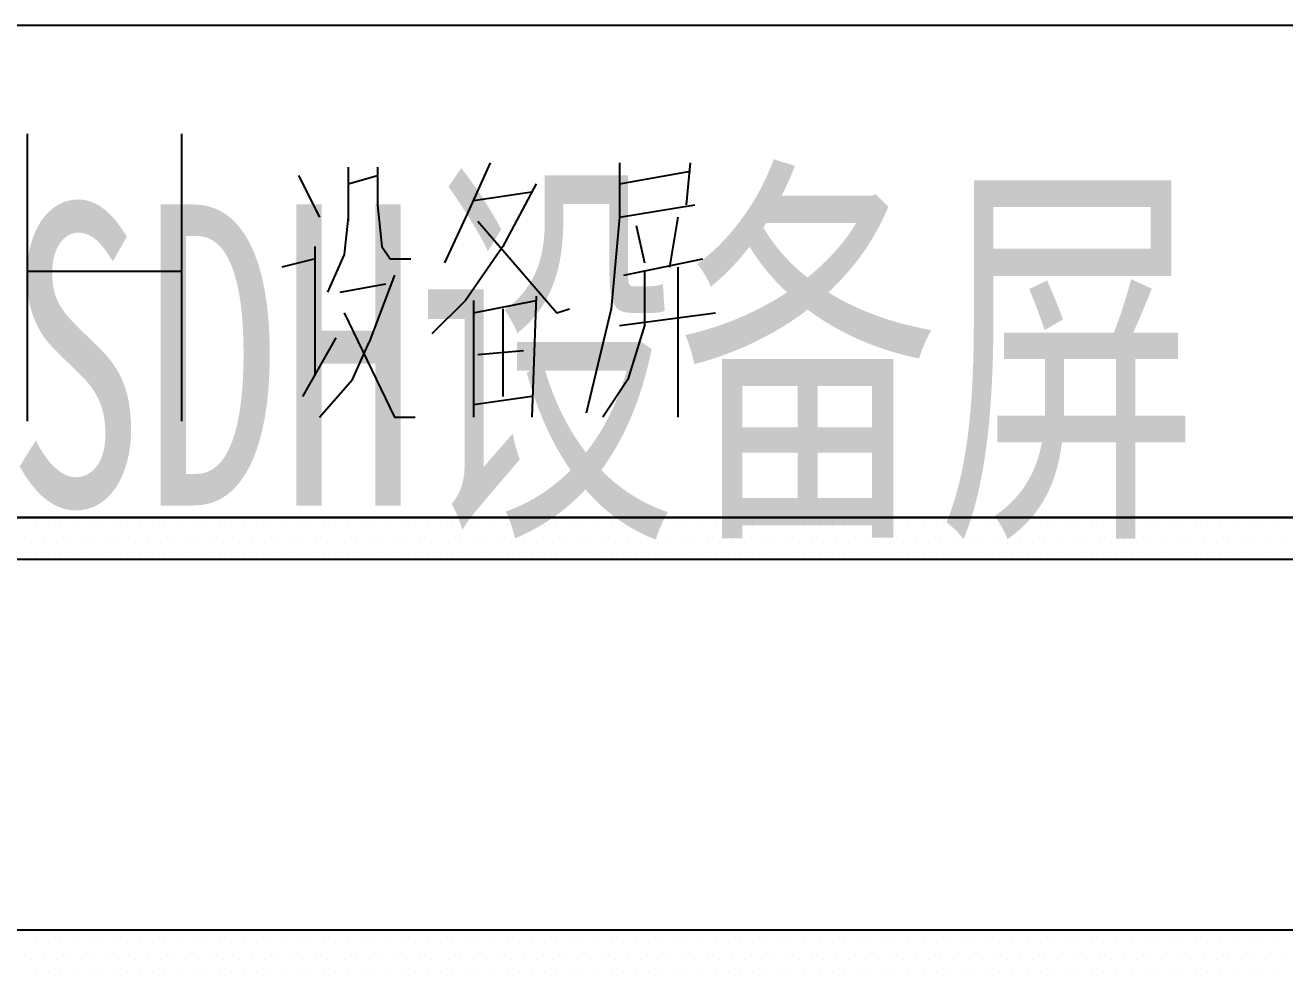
# Model space of a CAD drawing. Header units: metres. Extents: x 17 to 1264, y 17 to 859.
# Drawn here: x 464.03 to 507.52, y 692.13 to 724.9 of the extents above; entities that cross this region are included whole.
import ezdxf

# ---------------------------------------------------------------- set-up
doc = ezdxf.new("R2010")
doc.units = ezdxf.units.M
for name, color, linetype in [('LINES', 7, 'Continuous'), ('POLYLINES', 4, 'Continuous'), ('RECTS', 7, 'Continuous'), ('TEXTS', 3, 'Continuous')]:
    doc.layers.add(name, color=color, linetype=linetype)

msp = doc.modelspace()

# ---------------------------------------------------------------- linework, layer by layer
at = {"layer": 'LINES'}
for p, q in [((464.11, 711.22), (464.11, 721.15)), ((469.43, 721.15), (469.43, 711.22)), ((480.09, 720.14), (479.37, 718.56)), ((486.86, 718.7), (487, 720.14)), ((473.47, 719.71), (474.19, 718.27)), ((475.19, 720), (475.19, 718.13)), ((475.19, 719.42), (476.2, 719.71)), ((484.55, 719.42), (487, 719.86)), ((479.51, 718.85), (481.53, 719.14)), ((479.37, 718.56), (478.51, 716.69)), ((484.55, 718.27), (487.15, 718.7)), ((485.13, 717.98), (485.42, 716.69)), ((486.57, 718.27), (486.28, 716.54)), ((474.04, 712.8), (474.04, 717.26)), ((474.04, 716.83), (472.89, 716.54)), ((484.7, 716.26), (487.43, 716.83)), ((464.11, 716.4), (469.43, 716.4)), ((476.78, 716.26), (475.91, 713.95)), ((486.57, 716.54), (486.57, 711.36)), ((474.91, 715.68), (476.49, 715.97)), ((479.51, 714.96), (481.67, 715.39)), ((479.51, 715.39), (479.51, 711.36)), ((481.67, 715.54), (481.53, 711.36)), ((480.52, 715.1), (480.52, 712.08)), ((484.55, 714.53), (487.87, 714.96)), ((474.76, 714.1), (473.61, 712.08)), ((479.66, 713.52), (481.24, 713.66)), ((481.53, 712.08), (479.51, 711.79)), ((464.39, 707.62), (464.39, 707.62)), ((464.83, 707.62), (464.83, 707.62)), ((465.26, 707.62), (465.26, 707.62)), ((465.69, 707.62), (465.69, 707.62)), ((466.27, 707.62), (466.27, 707.62)), ((466.7, 707.62), (466.7, 707.62)), ((467.13, 707.62), (467.13, 707.62)), ((467.56, 707.62), (467.56, 707.62)), ((467.99, 707.62), (467.99, 707.62)), ((468.43, 707.62), (468.43, 707.62)), ((468.86, 707.62), (468.86, 707.62)), ((469.29, 707.62), (469.29, 707.62)), ((469.87, 707.62), (469.87, 707.62)), ((470.3, 707.62), (470.3, 707.62)), ((470.73, 707.62), (470.73, 707.62)), ((471.16, 707.62), (471.16, 707.62)), ((471.59, 707.62), (471.59, 707.62)), ((472.03, 707.62), (472.03, 707.62)), ((472.46, 707.62), (472.46, 707.62)), ((472.89, 707.62), (472.89, 707.62)), ((473.47, 707.62), (473.47, 707.62)), ((473.9, 707.62), (473.9, 707.62)), ((474.33, 707.62), (474.33, 707.62)), ((474.76, 707.62), (474.76, 707.62)), ((475.19, 707.62), (475.19, 707.62)), ((475.63, 707.62), (475.63, 707.62)), ((476.06, 707.62), (476.06, 707.62)), ((476.49, 707.62), (476.49, 707.62)), ((477.07, 707.62), (477.07, 707.62)), ((477.5, 707.62), (477.5, 707.62)), ((477.93, 707.62), (477.93, 707.62)), ((478.36, 707.62), (478.36, 707.62)), ((478.79, 707.62), (478.79, 707.62)), ((479.23, 707.62), (479.23, 707.62)), ((479.66, 707.62), (479.66, 707.62)), ((480.09, 707.62), (480.09, 707.62)), ((480.67, 707.62), (480.67, 707.62)), ((481.1, 707.62), (481.1, 707.62)), ((481.53, 707.62), (481.53, 707.62)), ((481.96, 707.62), (481.96, 707.62)), ((482.39, 707.62), (482.39, 707.62)), ((482.83, 707.62), (482.83, 707.62)), ((483.26, 707.62), (483.26, 707.62)), ((483.69, 707.62), (483.69, 707.62)), ((484.27, 707.62), (484.27, 707.62)), ((484.7, 707.62), (484.7, 707.62)), ((485.13, 707.62), (485.13, 707.62)), ((485.56, 707.62), (485.56, 707.62)), ((485.99, 707.62), (485.99, 707.62)), ((486.43, 707.62), (486.43, 707.62)), ((486.86, 707.62), (486.86, 707.62)), ((487.29, 707.62), (487.29, 707.62)), ((487.87, 707.62), (487.87, 707.62)), ((488.3, 707.62), (488.3, 707.62)), ((488.73, 707.62), (488.73, 707.62)), ((489.16, 707.62), (489.16, 707.62)), ((489.59, 707.62), (489.59, 707.62)), ((490.03, 707.62), (490.03, 707.62)), ((490.46, 707.62), (490.46, 707.62)), ((490.89, 707.62), (490.89, 707.62)), ((491.47, 707.62), (491.47, 707.62)), ((491.9, 707.62), (491.9, 707.62)), ((492.33, 707.62), (492.33, 707.62)), ((492.76, 707.62), (492.76, 707.62)), ((493.19, 707.62), (493.19, 707.62)), ((493.63, 707.62), (493.63, 707.62)), ((494.06, 707.62), (494.06, 707.62)), ((494.49, 707.62), (494.49, 707.62)), ((495.07, 707.62), (495.07, 707.62)), ((495.5, 707.62), (495.5, 707.62)), ((495.93, 707.62), (495.93, 707.62)), ((496.36, 707.62), (496.36, 707.62)), ((496.79, 707.62), (496.79, 707.62)), ((497.23, 707.62), (497.23, 707.62)), ((497.66, 707.62), (497.66, 707.62)), ((498.09, 707.62), (498.09, 707.62)), ((498.67, 707.62), (498.67, 707.62)), ((499.1, 707.62), (499.1, 707.62)), ((499.53, 707.62), (499.53, 707.62)), ((499.96, 707.62), (499.96, 707.62)), ((500.39, 707.62), (500.39, 707.62)), ((500.83, 707.62), (500.83, 707.62)), ((501.26, 707.62), (501.26, 707.62)), ((501.69, 707.62), (501.69, 707.62)), ((502.27, 707.62), (502.27, 707.62)), ((502.7, 707.62), (502.7, 707.62)), ((503.13, 707.62), (503.13, 707.62)), ((503.56, 707.62), (503.56, 707.62)), ((503.99, 707.62), (503.99, 707.62)), ((504.43, 707.62), (504.43, 707.62)), ((504.86, 707.62), (504.86, 707.62)), ((505.29, 707.62), (505.29, 707.62)), ((505.87, 707.62), (505.87, 707.62)), ((506.3, 707.62), (506.3, 707.62)), ((506.73, 707.62), (506.73, 707.62)), ((507.16, 707.62), (507.16, 707.62)), ((464.25, 707.04), (464.25, 707.04)), ((464.68, 707.04), (464.68, 707.04)), ((465.11, 707.04), (465.11, 707.04)), ((465.55, 707.04), (465.55, 707.04)), ((465.98, 707.04), (465.98, 707.04)), ((466.41, 707.04), (466.41, 707.04)), ((466.84, 707.04), (466.84, 707.04)), ((467.27, 707.04), (467.27, 707.04)), ((467.85, 707.04), (467.85, 707.04)), ((468.28, 707.04), (468.28, 707.04)), ((468.71, 707.04), (468.71, 707.04)), ((469.15, 707.04), (469.15, 707.04)), ((469.58, 707.04), (469.58, 707.04)), ((470.01, 707.04), (470.01, 707.04)), ((470.44, 707.04), (470.44, 707.04)), ((470.87, 707.04), (470.87, 707.04)), ((471.45, 707.04), (471.45, 707.04)), ((471.88, 707.04), (471.88, 707.04)), ((472.31, 707.04), (472.31, 707.04)), ((472.75, 707.04), (472.75, 707.04)), ((473.18, 707.04), (473.18, 707.04)), ((473.61, 707.04), (473.61, 707.04)), ((474.04, 707.04), (474.04, 707.04)), ((474.47, 707.04), (474.47, 707.04)), ((475.05, 707.04), (475.05, 707.04)), ((475.48, 707.04), (475.48, 707.04)), ((475.91, 707.04), (475.91, 707.04)), ((476.35, 707.04), (476.35, 707.04)), ((476.78, 707.04), (476.78, 707.04)), ((477.21, 707.04), (477.21, 707.04)), ((477.64, 707.04), (477.64, 707.04)), ((478.07, 707.04), (478.07, 707.04)), ((478.65, 707.04), (478.65, 707.04)), ((479.08, 707.04), (479.08, 707.04)), ((479.51, 707.04), (479.51, 707.04)), ((479.95, 707.04), (479.95, 707.04)), ((480.38, 707.04), (480.38, 707.04)), ((480.81, 707.04), (480.81, 707.04)), ((481.24, 707.04), (481.24, 707.04)), ((481.67, 707.04), (481.67, 707.04)), ((482.25, 707.04), (482.25, 707.04)), ((482.68, 707.04), (482.68, 707.04)), ((483.11, 707.04), (483.11, 707.04)), ((483.55, 707.04), (483.55, 707.04)), ((483.98, 707.04), (483.98, 707.04)), ((484.41, 707.04), (484.41, 707.04)), ((484.84, 707.04), (484.84, 707.04)), ((485.27, 707.04), (485.27, 707.04)), ((485.85, 707.04), (485.85, 707.04)), ((486.28, 707.04), (486.28, 707.04)), ((486.71, 707.04), (486.71, 707.04)), ((487.15, 707.04), (487.15, 707.04)), ((487.58, 707.04), (487.58, 707.04)), ((488.01, 707.04), (488.01, 707.04)), ((488.44, 707.04), (488.44, 707.04)), ((488.87, 707.04), (488.87, 707.04)), ((489.45, 707.04), (489.45, 707.04)), ((489.88, 707.04), (489.88, 707.04)), ((490.31, 707.04), (490.31, 707.04)), ((490.75, 707.04), (490.75, 707.04)), ((491.18, 707.04), (491.18, 707.04)), ((491.61, 707.04), (491.61, 707.04)), ((492.04, 707.04), (492.04, 707.04)), ((492.47, 707.04), (492.47, 707.04)), ((493.05, 707.04), (493.05, 707.04)), ((493.48, 707.04), (493.48, 707.04)), ((493.91, 707.04), (493.91, 707.04)), ((494.35, 707.04), (494.35, 707.04)), ((494.78, 707.04), (494.78, 707.04)), ((495.21, 707.04), (495.21, 707.04)), ((495.64, 707.04), (495.64, 707.04)), ((496.07, 707.04), (496.07, 707.04)), ((496.65, 707.04), (496.65, 707.04)), ((497.08, 707.04), (497.08, 707.04)), ((497.51, 707.04), (497.51, 707.04)), ((497.95, 707.04), (497.95, 707.04)), ((498.38, 707.04), (498.38, 707.04)), ((498.81, 707.04), (498.81, 707.04)), ((499.24, 707.04), (499.24, 707.04)), ((499.67, 707.04), (499.67, 707.04)), ((500.25, 707.04), (500.25, 707.04)), ((500.68, 707.04), (500.68, 707.04)), ((501.11, 707.04), (501.11, 707.04)), ((501.55, 707.04), (501.55, 707.04)), ((501.98, 707.04), (501.98, 707.04)), ((502.41, 707.04), (502.41, 707.04)), ((502.84, 707.04), (502.84, 707.04)), ((503.27, 707.04), (503.27, 707.04)), ((503.85, 707.04), (503.85, 707.04)), ((504.28, 707.04), (504.28, 707.04)), ((504.71, 707.04), (504.71, 707.04)), ((505.15, 707.04), (505.15, 707.04)), ((505.58, 707.04), (505.58, 707.04)), ((506.01, 707.04), (506.01, 707.04)), ((506.44, 707.04), (506.44, 707.04)), ((506.87, 707.04), (506.87, 707.04)), ((507.45, 707.04), (507.45, 707.04)), ((464.39, 706.61), (464.39, 706.61)), ((464.83, 706.61), (464.83, 706.61)), ((465.26, 706.61), (465.26, 706.61)), ((465.69, 706.61), (465.69, 706.61)), ((466.27, 706.61), (466.27, 706.61)), ((466.7, 706.61), (466.7, 706.61)), ((467.13, 706.61), (467.13, 706.61)), ((467.56, 706.61), (467.56, 706.61)), ((467.99, 706.61), (467.99, 706.61)), ((468.43, 706.61), (468.43, 706.61)), ((468.86, 706.61), (468.86, 706.61)), ((469.29, 706.61), (469.29, 706.61)), ((469.87, 706.61), (469.87, 706.61)), ((470.3, 706.61), (470.3, 706.61)), ((470.73, 706.61), (470.73, 706.61)), ((471.16, 706.61), (471.16, 706.61)), ((471.59, 706.61), (471.59, 706.61)), ((472.03, 706.61), (472.03, 706.61)), ((472.46, 706.61), (472.46, 706.61)), ((472.89, 706.61), (472.89, 706.61)), ((473.47, 706.61), (473.47, 706.61)), ((473.9, 706.61), (473.9, 706.61)), ((474.33, 706.61), (474.33, 706.61)), ((474.76, 706.61), (474.76, 706.61)), ((475.19, 706.61), (475.19, 706.61)), ((475.63, 706.61), (475.63, 706.61)), ((476.06, 706.61), (476.06, 706.61)), ((476.49, 706.61), (476.49, 706.61)), ((477.07, 706.61), (477.07, 706.61)), ((477.5, 706.61), (477.5, 706.61)), ((477.93, 706.61), (477.93, 706.61)), ((478.36, 706.61), (478.36, 706.61)), ((478.79, 706.61), (478.79, 706.61)), ((479.23, 706.61), (479.23, 706.61)), ((479.66, 706.61), (479.66, 706.61)), ((480.09, 706.61), (480.09, 706.61)), ((480.67, 706.61), (480.67, 706.61)), ((481.1, 706.61), (481.1, 706.61)), ((481.53, 706.61), (481.53, 706.61)), ((481.96, 706.61), (481.96, 706.61)), ((482.39, 706.61), (482.39, 706.61)), ((482.83, 706.61), (482.83, 706.61)), ((483.26, 706.61), (483.26, 706.61)), ((483.69, 706.61), (483.69, 706.61)), ((484.27, 706.61), (484.27, 706.61)), ((484.7, 706.61), (484.7, 706.61)), ((485.13, 706.61), (485.13, 706.61)), ((485.56, 706.61), (485.56, 706.61)), ((485.99, 706.61), (485.99, 706.61)), ((486.43, 706.61), (486.43, 706.61)), ((486.86, 706.61), (486.86, 706.61)), ((487.29, 706.61), (487.29, 706.61)), ((487.87, 706.61), (487.87, 706.61)), ((488.3, 706.61), (488.3, 706.61)), ((488.73, 706.61), (488.73, 706.61)), ((489.16, 706.61), (489.16, 706.61)), ((489.59, 706.61), (489.59, 706.61)), ((490.03, 706.61), (490.03, 706.61)), ((490.46, 706.61), (490.46, 706.61)), ((490.89, 706.61), (490.89, 706.61)), ((491.47, 706.61), (491.47, 706.61)), ((491.9, 706.61), (491.9, 706.61)), ((492.33, 706.61), (492.33, 706.61)), ((492.76, 706.61), (492.76, 706.61)), ((493.19, 706.61), (493.19, 706.61)), ((493.63, 706.61), (493.63, 706.61)), ((494.06, 706.61), (494.06, 706.61)), ((494.49, 706.61), (494.49, 706.61)), ((495.07, 706.61), (495.07, 706.61)), ((495.5, 706.61), (495.5, 706.61)), ((495.93, 706.61), (495.93, 706.61)), ((496.36, 706.61), (496.36, 706.61)), ((496.79, 706.61), (496.79, 706.61)), ((497.23, 706.61), (497.23, 706.61)), ((497.66, 706.61), (497.66, 706.61)), ((498.09, 706.61), (498.09, 706.61)), ((498.67, 706.61), (498.67, 706.61)), ((499.1, 706.61), (499.1, 706.61)), ((499.53, 706.61), (499.53, 706.61)), ((499.96, 706.61), (499.96, 706.61)), ((500.39, 706.61), (500.39, 706.61)), ((500.83, 706.61), (500.83, 706.61)), ((501.26, 706.61), (501.26, 706.61)), ((501.69, 706.61), (501.69, 706.61)), ((502.27, 706.61), (502.27, 706.61)), ((502.7, 706.61), (502.7, 706.61)), ((503.13, 706.61), (503.13, 706.61)), ((503.56, 706.61), (503.56, 706.61)), ((503.99, 706.61), (503.99, 706.61)), ((504.43, 706.61), (504.43, 706.61)), ((504.86, 706.61), (504.86, 706.61)), ((505.29, 706.61), (505.29, 706.61)), ((505.87, 706.61), (505.87, 706.61)), ((506.3, 706.61), (506.3, 706.61)), ((506.73, 706.61), (506.73, 706.61)), ((507.16, 706.61), (507.16, 706.61)), ((464.25, 693.65), (464.25, 693.65)), ((464.68, 693.65), (464.68, 693.65)), ((465.11, 693.65), (465.11, 693.65)), ((465.55, 693.65), (465.55, 693.65)), ((465.98, 693.65), (465.98, 693.65)), ((466.41, 693.65), (466.41, 693.65)), ((466.84, 693.65), (466.84, 693.65)), ((467.27, 693.65), (467.27, 693.65)), ((467.85, 693.65), (467.85, 693.65)), ((468.28, 693.65), (468.28, 693.65)), ((468.71, 693.65), (468.71, 693.65)), ((469.15, 693.65), (469.15, 693.65)), ((469.58, 693.65), (469.58, 693.65)), ((470.01, 693.65), (470.01, 693.65)), ((470.44, 693.65), (470.44, 693.65)), ((470.87, 693.65), (470.87, 693.65)), ((471.45, 693.65), (471.45, 693.65)), ((471.88, 693.65), (471.88, 693.65)), ((472.31, 693.65), (472.31, 693.65)), ((472.75, 693.65), (472.75, 693.65)), ((473.18, 693.65), (473.18, 693.65)), ((473.61, 693.65), (473.61, 693.65)), ((474.04, 693.65), (474.04, 693.65)), ((474.47, 693.65), (474.47, 693.65)), ((475.05, 693.65), (475.05, 693.65)), ((475.48, 693.65), (475.48, 693.65)), ((475.91, 693.65), (475.91, 693.65)), ((476.35, 693.65), (476.35, 693.65)), ((476.78, 693.65), (476.78, 693.65)), ((477.21, 693.65), (477.21, 693.65)), ((477.64, 693.65), (477.64, 693.65)), ((478.07, 693.65), (478.07, 693.65)), ((478.65, 693.65), (478.65, 693.65)), ((479.08, 693.65), (479.08, 693.65)), ((479.51, 693.65), (479.51, 693.65)), ((479.95, 693.65), (479.95, 693.65)), ((480.38, 693.65), (480.38, 693.65)), ((480.81, 693.65), (480.81, 693.65)), ((481.24, 693.65), (481.24, 693.65)), ((481.67, 693.65), (481.67, 693.65)), ((482.25, 693.65), (482.25, 693.65)), ((482.68, 693.65), (482.68, 693.65)), ((483.11, 693.65), (483.11, 693.65)), ((483.55, 693.65), (483.55, 693.65)), ((483.98, 693.65), (483.98, 693.65)), ((484.41, 693.65), (484.41, 693.65)), ((484.84, 693.65), (484.84, 693.65)), ((485.27, 693.65), (485.27, 693.65)), ((485.85, 693.65), (485.85, 693.65)), ((486.28, 693.65), (486.28, 693.65)), ((486.71, 693.65), (486.71, 693.65)), ((487.15, 693.65), (487.15, 693.65)), ((487.58, 693.65), (487.58, 693.65)), ((488.01, 693.65), (488.01, 693.65)), ((488.44, 693.65), (488.44, 693.65)), ((488.87, 693.65), (488.87, 693.65)), ((489.45, 693.65), (489.45, 693.65)), ((489.88, 693.65), (489.88, 693.65)), ((490.31, 693.65), (490.31, 693.65)), ((490.75, 693.65), (490.75, 693.65)), ((491.18, 693.65), (491.18, 693.65)), ((491.61, 693.65), (491.61, 693.65)), ((492.04, 693.65), (492.04, 693.65)), ((492.47, 693.65), (492.47, 693.65)), ((493.05, 693.65), (493.05, 693.65)), ((493.48, 693.65), (493.48, 693.65)), ((493.91, 693.65), (493.91, 693.65)), ((494.35, 693.65), (494.35, 693.65)), ((494.78, 693.65), (494.78, 693.65)), ((495.21, 693.65), (495.21, 693.65)), ((495.64, 693.65), (495.64, 693.65)), ((496.07, 693.65), (496.07, 693.65)), ((496.65, 693.65), (496.65, 693.65)), ((497.08, 693.65), (497.08, 693.65)), ((497.51, 693.65), (497.51, 693.65)), ((497.95, 693.65), (497.95, 693.65)), ((498.38, 693.65), (498.38, 693.65)), ((498.81, 693.65), (498.81, 693.65)), ((499.24, 693.65), (499.24, 693.65)), ((499.67, 693.65), (499.67, 693.65)), ((500.25, 693.65), (500.25, 693.65)), ((500.68, 693.65), (500.68, 693.65)), ((501.11, 693.65), (501.11, 693.65)), ((501.55, 693.65), (501.55, 693.65)), ((501.98, 693.65), (501.98, 693.65)), ((502.41, 693.65), (502.41, 693.65)), ((502.84, 693.65), (502.84, 693.65)), ((503.27, 693.65), (503.27, 693.65)), ((503.85, 693.65), (503.85, 693.65)), ((504.28, 693.65), (504.28, 693.65)), ((504.71, 693.65), (504.71, 693.65)), ((505.15, 693.65), (505.15, 693.65)), ((505.58, 693.65), (505.58, 693.65)), ((506.01, 693.65), (506.01, 693.65)), ((506.44, 693.65), (506.44, 693.65)), ((506.87, 693.65), (506.87, 693.65)), ((507.45, 693.65), (507.45, 693.65)), ((464.39, 693.22), (464.39, 693.22)), ((464.83, 693.22), (464.83, 693.22)), ((465.26, 693.22), (465.26, 693.22)), ((465.69, 693.22), (465.69, 693.22)), ((466.27, 693.22), (466.27, 693.22)), ((466.7, 693.22), (466.7, 693.22)), ((467.13, 693.22), (467.13, 693.22)), ((467.56, 693.22), (467.56, 693.22)), ((467.99, 693.22), (467.99, 693.22)), ((468.43, 693.22), (468.43, 693.22)), ((468.86, 693.22), (468.86, 693.22)), ((469.29, 693.22), (469.29, 693.22)), ((469.87, 693.22), (469.87, 693.22)), ((470.3, 693.22), (470.3, 693.22)), ((470.73, 693.22), (470.73, 693.22)), ((471.16, 693.22), (471.16, 693.22)), ((471.59, 693.22), (471.59, 693.22)), ((472.03, 693.22), (472.03, 693.22)), ((472.46, 693.22), (472.46, 693.22)), ((472.89, 693.22), (472.89, 693.22)), ((473.47, 693.22), (473.47, 693.22)), ((473.9, 693.22), (473.9, 693.22)), ((474.33, 693.22), (474.33, 693.22)), ((474.76, 693.22), (474.76, 693.22)), ((475.19, 693.22), (475.19, 693.22)), ((475.63, 693.22), (475.63, 693.22)), ((476.06, 693.22), (476.06, 693.22)), ((476.49, 693.22), (476.49, 693.22)), ((477.07, 693.22), (477.07, 693.22)), ((477.5, 693.22), (477.5, 693.22)), ((477.93, 693.22), (477.93, 693.22)), ((478.36, 693.22), (478.36, 693.22)), ((478.79, 693.22), (478.79, 693.22)), ((479.23, 693.22), (479.23, 693.22)), ((479.66, 693.22), (479.66, 693.22)), ((480.09, 693.22), (480.09, 693.22)), ((480.67, 693.22), (480.67, 693.22)), ((481.1, 693.22), (481.1, 693.22)), ((481.53, 693.22), (481.53, 693.22)), ((481.96, 693.22), (481.96, 693.22)), ((482.39, 693.22), (482.39, 693.22)), ((482.83, 693.22), (482.83, 693.22)), ((483.26, 693.22), (483.26, 693.22)), ((483.69, 693.22), (483.69, 693.22)), ((484.27, 693.22), (484.27, 693.22)), ((484.7, 693.22), (484.7, 693.22)), ((485.13, 693.22), (485.13, 693.22)), ((485.56, 693.22), (485.56, 693.22)), ((485.99, 693.22), (485.99, 693.22)), ((486.43, 693.22), (486.43, 693.22)), ((486.86, 693.22), (486.86, 693.22)), ((487.29, 693.22), (487.29, 693.22)), ((487.87, 693.22), (487.87, 693.22)), ((488.3, 693.22), (488.3, 693.22)), ((488.73, 693.22), (488.73, 693.22)), ((489.16, 693.22), (489.16, 693.22)), ((489.59, 693.22), (489.59, 693.22)), ((490.03, 693.22), (490.03, 693.22)), ((490.46, 693.22), (490.46, 693.22)), ((490.89, 693.22), (490.89, 693.22)), ((491.47, 693.22), (491.47, 693.22)), ((491.9, 693.22), (491.9, 693.22)), ((492.33, 693.22), (492.33, 693.22)), ((492.76, 693.22), (492.76, 693.22)), ((493.19, 693.22), (493.19, 693.22)), ((493.63, 693.22), (493.63, 693.22)), ((494.06, 693.22), (494.06, 693.22)), ((494.49, 693.22), (494.49, 693.22)), ((495.07, 693.22), (495.07, 693.22)), ((495.5, 693.22), (495.5, 693.22)), ((495.93, 693.22), (495.93, 693.22)), ((496.36, 693.22), (496.36, 693.22)), ((496.79, 693.22), (496.79, 693.22)), ((497.23, 693.22), (497.23, 693.22)), ((497.66, 693.22), (497.66, 693.22)), ((498.09, 693.22), (498.09, 693.22)), ((498.67, 693.22), (498.67, 693.22)), ((499.1, 693.22), (499.1, 693.22)), ((499.53, 693.22), (499.53, 693.22)), ((499.96, 693.22), (499.96, 693.22)), ((500.39, 693.22), (500.39, 693.22)), ((500.83, 693.22), (500.83, 693.22)), ((501.26, 693.22), (501.26, 693.22)), ((501.69, 693.22), (501.69, 693.22)), ((502.27, 693.22), (502.27, 693.22)), ((502.7, 693.22), (502.7, 693.22)), ((503.13, 693.22), (503.13, 693.22)), ((503.56, 693.22), (503.56, 693.22)), ((503.99, 693.22), (503.99, 693.22)), ((504.43, 693.22), (504.43, 693.22)), ((504.86, 693.22), (504.86, 693.22)), ((505.29, 693.22), (505.29, 693.22)), ((505.87, 693.22), (505.87, 693.22)), ((506.3, 693.22), (506.3, 693.22)), ((506.73, 693.22), (506.73, 693.22)), ((507.16, 693.22), (507.16, 693.22)), ((464.25, 692.64), (464.25, 692.64)), ((464.68, 692.64), (464.68, 692.64)), ((465.11, 692.64), (465.11, 692.64)), ((465.55, 692.64), (465.55, 692.64)), ((465.98, 692.64), (465.98, 692.64)), ((466.41, 692.64), (466.41, 692.64)), ((466.84, 692.64), (466.84, 692.64)), ((467.27, 692.64), (467.27, 692.64)), ((467.85, 692.64), (467.85, 692.64)), ((468.28, 692.64), (468.28, 692.64)), ((468.71, 692.64), (468.71, 692.64)), ((469.15, 692.64), (469.15, 692.64)), ((469.58, 692.64), (469.58, 692.64)), ((470.01, 692.64), (470.01, 692.64)), ((470.44, 692.64), (470.44, 692.64)), ((470.87, 692.64), (470.87, 692.64)), ((471.45, 692.64), (471.45, 692.64)), ((471.88, 692.64), (471.88, 692.64)), ((472.31, 692.64), (472.31, 692.64)), ((472.75, 692.64), (472.75, 692.64)), ((473.18, 692.64), (473.18, 692.64)), ((473.61, 692.64), (473.61, 692.64)), ((474.04, 692.64), (474.04, 692.64)), ((474.47, 692.64), (474.47, 692.64)), ((475.05, 692.64), (475.05, 692.64)), ((475.48, 692.64), (475.48, 692.64)), ((475.91, 692.64), (475.91, 692.64)), ((476.35, 692.64), (476.35, 692.64)), ((476.78, 692.64), (476.78, 692.64)), ((477.21, 692.64), (477.21, 692.64)), ((477.64, 692.64), (477.64, 692.64)), ((478.07, 692.64), (478.07, 692.64)), ((478.65, 692.64), (478.65, 692.64)), ((479.08, 692.64), (479.08, 692.64)), ((479.51, 692.64), (479.51, 692.64)), ((479.95, 692.64), (479.95, 692.64)), ((480.38, 692.64), (480.38, 692.64)), ((480.81, 692.64), (480.81, 692.64)), ((481.24, 692.64), (481.24, 692.64)), ((481.67, 692.64), (481.67, 692.64)), ((482.25, 692.64), (482.25, 692.64)), ((482.68, 692.64), (482.68, 692.64)), ((483.11, 692.64), (483.11, 692.64)), ((483.55, 692.64), (483.55, 692.64)), ((483.98, 692.64), (483.98, 692.64)), ((484.41, 692.64), (484.41, 692.64)), ((484.84, 692.64), (484.84, 692.64)), ((485.27, 692.64), (485.27, 692.64)), ((485.85, 692.64), (485.85, 692.64)), ((486.28, 692.64), (486.28, 692.64)), ((486.71, 692.64), (486.71, 692.64)), ((487.15, 692.64), (487.15, 692.64)), ((487.58, 692.64), (487.58, 692.64)), ((488.01, 692.64), (488.01, 692.64)), ((488.44, 692.64), (488.44, 692.64)), ((488.87, 692.64), (488.87, 692.64)), ((489.45, 692.64), (489.45, 692.64)), ((489.88, 692.64), (489.88, 692.64)), ((490.31, 692.64), (490.31, 692.64)), ((490.75, 692.64), (490.75, 692.64)), ((491.18, 692.64), (491.18, 692.64)), ((491.61, 692.64), (491.61, 692.64)), ((492.04, 692.64), (492.04, 692.64)), ((492.47, 692.64), (492.47, 692.64)), ((493.05, 692.64), (493.05, 692.64)), ((493.48, 692.64), (493.48, 692.64)), ((493.91, 692.64), (493.91, 692.64)), ((494.35, 692.64), (494.35, 692.64)), ((494.78, 692.64), (494.78, 692.64)), ((495.21, 692.64), (495.21, 692.64)), ((495.64, 692.64), (495.64, 692.64)), ((496.07, 692.64), (496.07, 692.64)), ((496.65, 692.64), (496.65, 692.64)), ((497.08, 692.64), (497.08, 692.64)), ((497.51, 692.64), (497.51, 692.64)), ((497.95, 692.64), (497.95, 692.64)), ((498.38, 692.64), (498.38, 692.64)), ((498.81, 692.64), (498.81, 692.64)), ((499.24, 692.64), (499.24, 692.64)), ((499.67, 692.64), (499.67, 692.64)), ((500.25, 692.64), (500.25, 692.64)), ((500.68, 692.64), (500.68, 692.64)), ((501.11, 692.64), (501.11, 692.64)), ((501.55, 692.64), (501.55, 692.64)), ((501.98, 692.64), (501.98, 692.64)), ((502.41, 692.64), (502.41, 692.64)), ((502.84, 692.64), (502.84, 692.64)), ((503.27, 692.64), (503.27, 692.64)), ((503.85, 692.64), (503.85, 692.64)), ((504.28, 692.64), (504.28, 692.64)), ((504.71, 692.64), (504.71, 692.64)), ((505.15, 692.64), (505.15, 692.64)), ((505.58, 692.64), (505.58, 692.64)), ((506.01, 692.64), (506.01, 692.64)), ((506.44, 692.64), (506.44, 692.64)), ((506.87, 692.64), (506.87, 692.64)), ((507.45, 692.64), (507.45, 692.64)), ((464.39, 692.21), (464.39, 692.21)), ((464.83, 692.21), (464.83, 692.21)), ((465.26, 692.21), (465.26, 692.21)), ((465.69, 692.21), (465.69, 692.21)), ((466.27, 692.21), (466.27, 692.21)), ((466.7, 692.21), (466.7, 692.21)), ((467.13, 692.21), (467.13, 692.21)), ((467.56, 692.21), (467.56, 692.21)), ((467.99, 692.21), (467.99, 692.21)), ((468.43, 692.21), (468.43, 692.21)), ((468.86, 692.21), (468.86, 692.21)), ((469.29, 692.21), (469.29, 692.21)), ((469.87, 692.21), (469.87, 692.21)), ((470.3, 692.21), (470.3, 692.21)), ((470.73, 692.21), (470.73, 692.21)), ((471.16, 692.21), (471.16, 692.21)), ((471.59, 692.21), (471.59, 692.21)), ((472.03, 692.21), (472.03, 692.21)), ((472.46, 692.21), (472.46, 692.21)), ((472.89, 692.21), (472.89, 692.21)), ((473.47, 692.21), (473.47, 692.21)), ((473.9, 692.21), (473.9, 692.21)), ((474.33, 692.21), (474.33, 692.21)), ((474.76, 692.21), (474.76, 692.21)), ((475.19, 692.21), (475.19, 692.21)), ((475.63, 692.21), (475.63, 692.21)), ((476.06, 692.21), (476.06, 692.21)), ((476.49, 692.21), (476.49, 692.21)), ((477.07, 692.21), (477.07, 692.21)), ((477.5, 692.21), (477.5, 692.21)), ((477.93, 692.21), (477.93, 692.21)), ((478.36, 692.21), (478.36, 692.21)), ((478.79, 692.21), (478.79, 692.21)), ((479.23, 692.21), (479.23, 692.21)), ((479.66, 692.21), (479.66, 692.21)), ((480.09, 692.21), (480.09, 692.21)), ((480.67, 692.21), (480.67, 692.21)), ((481.1, 692.21), (481.1, 692.21)), ((481.53, 692.21), (481.53, 692.21)), ((481.96, 692.21), (481.96, 692.21)), ((482.39, 692.21), (482.39, 692.21)), ((482.83, 692.21), (482.83, 692.21)), ((483.26, 692.21), (483.26, 692.21)), ((483.69, 692.21), (483.69, 692.21)), ((484.27, 692.21), (484.27, 692.21)), ((484.7, 692.21), (484.7, 692.21)), ((485.13, 692.21), (485.13, 692.21)), ((485.56, 692.21), (485.56, 692.21)), ((485.99, 692.21), (485.99, 692.21)), ((486.43, 692.21), (486.43, 692.21)), ((486.86, 692.21), (486.86, 692.21)), ((487.29, 692.21), (487.29, 692.21)), ((487.87, 692.21), (487.87, 692.21)), ((488.3, 692.21), (488.3, 692.21)), ((488.73, 692.21), (488.73, 692.21)), ((489.16, 692.21), (489.16, 692.21)), ((489.59, 692.21), (489.59, 692.21)), ((490.03, 692.21), (490.03, 692.21)), ((490.46, 692.21), (490.46, 692.21)), ((490.89, 692.21), (490.89, 692.21)), ((491.47, 692.21), (491.47, 692.21)), ((491.9, 692.21), (491.9, 692.21)), ((492.33, 692.21), (492.33, 692.21)), ((492.76, 692.21), (492.76, 692.21)), ((493.19, 692.21), (493.19, 692.21)), ((493.63, 692.21), (493.63, 692.21)), ((494.06, 692.21), (494.06, 692.21)), ((494.49, 692.21), (494.49, 692.21)), ((495.07, 692.21), (495.07, 692.21)), ((495.5, 692.21), (495.5, 692.21)), ((495.93, 692.21), (495.93, 692.21)), ((496.36, 692.21), (496.36, 692.21)), ((496.79, 692.21), (496.79, 692.21)), ((497.23, 692.21), (497.23, 692.21)), ((497.66, 692.21), (497.66, 692.21)), ((498.09, 692.21), (498.09, 692.21)), ((498.67, 692.21), (498.67, 692.21)), ((499.1, 692.21), (499.1, 692.21)), ((499.53, 692.21), (499.53, 692.21)), ((499.96, 692.21), (499.96, 692.21)), ((500.39, 692.21), (500.39, 692.21)), ((500.83, 692.21), (500.83, 692.21)), ((501.26, 692.21), (501.26, 692.21)), ((501.69, 692.21), (501.69, 692.21)), ((502.27, 692.21), (502.27, 692.21)), ((502.7, 692.21), (502.7, 692.21)), ((503.13, 692.21), (503.13, 692.21)), ((503.56, 692.21), (503.56, 692.21)), ((503.99, 692.21), (503.99, 692.21)), ((504.43, 692.21), (504.43, 692.21)), ((504.86, 692.21), (504.86, 692.21)), ((505.29, 692.21), (505.29, 692.21)), ((505.87, 692.21), (505.87, 692.21)), ((506.3, 692.21), (506.3, 692.21)), ((506.73, 692.21), (506.73, 692.21)), ((507.16, 692.21), (507.16, 692.21))]:
    msp.add_line(p, q, dxfattribs=at)
at = {"layer": 'POLYLINES'}
for points in [[(484.55, 720.14), (484.55, 718.27), (484.27, 715.1), (483.4, 711.5)], [(476.2, 720), (476.2, 718.7), (476.35, 717.26), (476.63, 716.83), (477.35, 716.83)], [(481.67, 719.42), (480.52, 717.26), (479.23, 715.39), (478.07, 714.24)], [(475.19, 718.27), (475.05, 716.98), (474.47, 715.68)], [(479.66, 718.13), (482.39, 714.96), (482.83, 715.1)], [(485.42, 716.4), (485.42, 714.53), (484.84, 712.66), (483.98, 711.36)], [(475.05, 714.96), (476.78, 711.36), (477.5, 711.36)], [(474.19, 711.36), (475.34, 712.66), (475.91, 713.95)]]:
    msp.add_lwpolyline(points, dxfattribs=at)
at = {"layer": 'RECTS'}
for points in [[(380.87, 724.9), (550.94, 724.9), (550.94, 707.9), (380.87, 707.9)], [(380.87, 707.9), (550.94, 707.9), (550.94, 84.24), (380.87, 84.24)], [(382.31, 706.46), (549.64, 706.46), (549.64, 85.68), (382.31, 85.68)], [(388.07, 693.65), (543.88, 693.65), (543.88, 95.33), (388.07, 95.33)]]:
    msp.add_lwpolyline(points, dxfattribs=at)

# ---------------------------------------------------------------- texts
at = {"layer": 'TEXTS', "width": 0.666094}
msp.add_text('省网华为SDH设备屏', height=10.4, dxfattribs=at).set_placement((427.39, 708.31))

doc.saveas('drawing.dxf')
